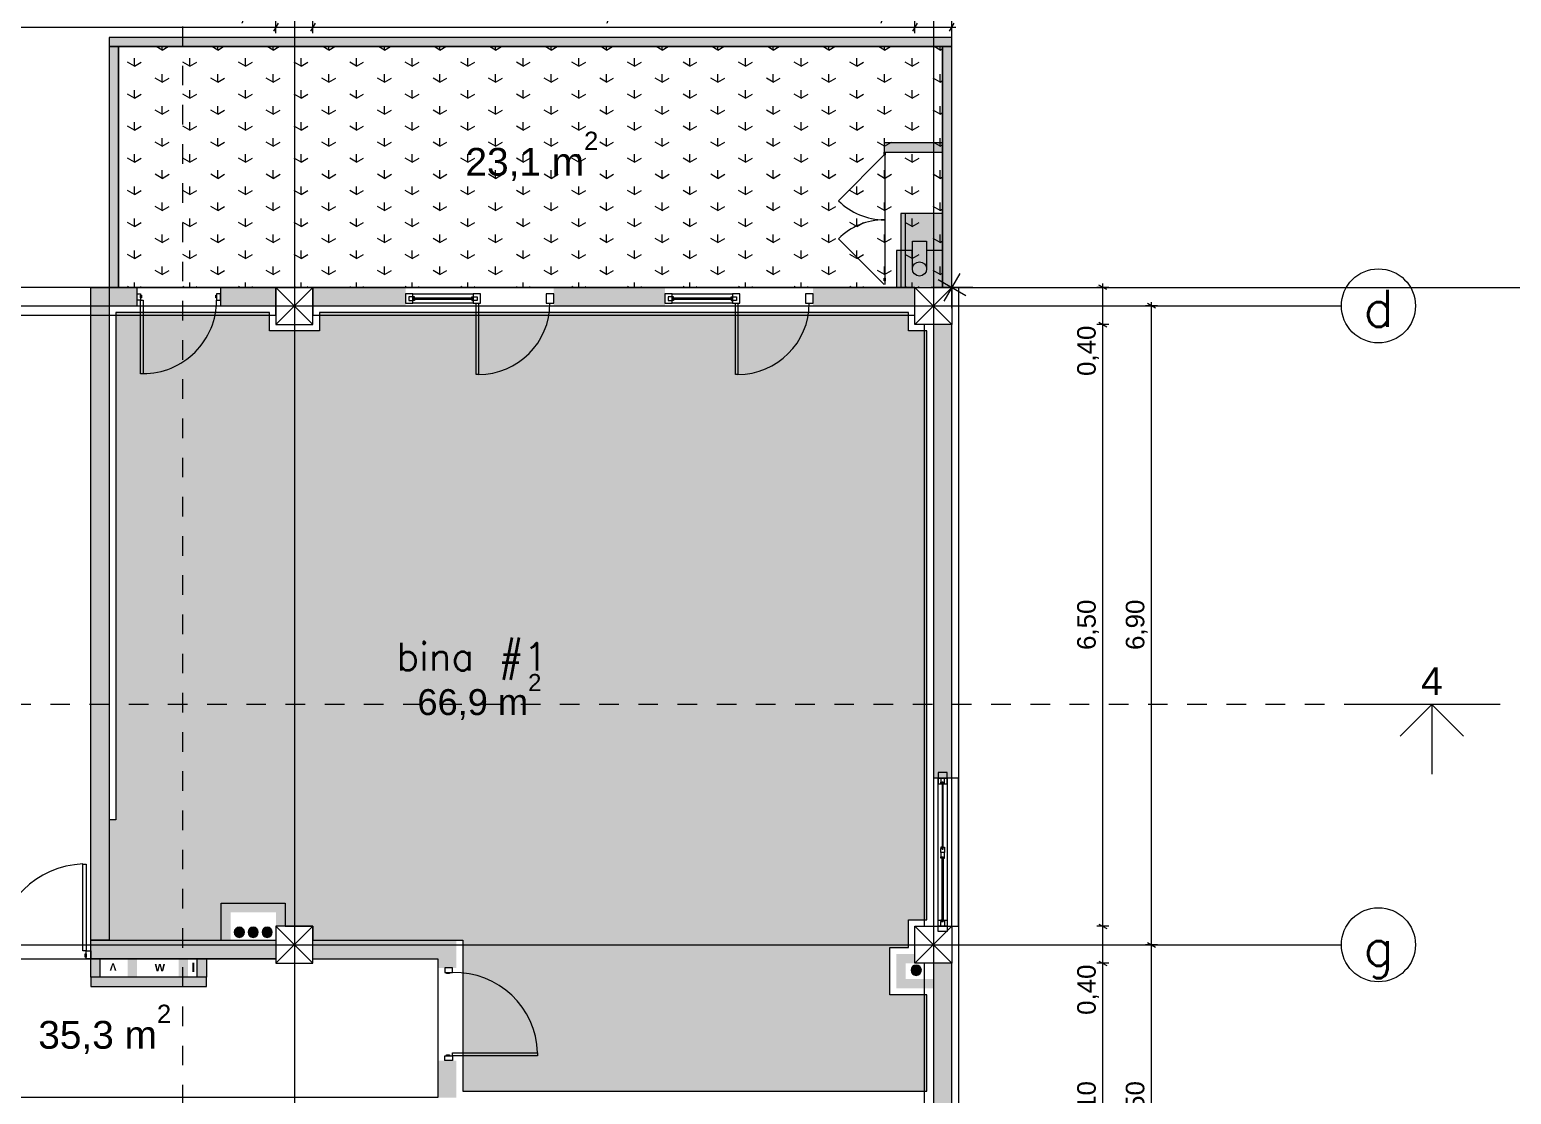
# Model space of a CAD drawing. Header units: metres. Extents: x 476297 to 476657, y 4620828 to 4621206.
# Drawn here: x 476422.5 to 476438.5, y 4621035.38 to 4621046.88 of the extents above; entities that cross this region are included whole.
import ezdxf

# ---------------------------------------------------------------- set-up
doc = ezdxf.new("R2010")
doc.units = ezdxf.units.M
doc.header["$MEASUREMENT"] = 0
doc.linetypes.add('Dashed', pattern=[0.423333, 0.211667, -0.211667])
for name, color, linetype in [('0_Pen_No__250', 7, 'Continuous'), ('0_Pen_No__42_Pen_No__250', 7, 'Continuous'), ('2D Drafting - General_Pen_No__1', 7, 'Continuous'), ('2D Drafting - General_Pen_No__1_Pen_No__7', 7, 'Continuous'), ('2D Drafting - General_Pen_No__250', 7, 'Continuous'), ('2D Drafting - General_Pen_No__250_Pen_No__7', 7, 'Continuous'), ('2D Drafting - General_Pen_No__7_Pen_No__7', 7, 'Continuous'), ('a-iataki_Pen_No__1', 7, 'Continuous'), ('Annotation - Text_Pen_No__7', 7, 'Continuous'), ('Doors_Pen_No__7', 7, 'Continuous'), ('Doors_Pen_No__7_Pen_No__7', 7, 'Continuous'), ('G-Anno-Nplt', 7, 'Continuous'), ('gegmebi_Pen_No__1', 7, 'Continuous'), ('kar-panjara_Pen_No__7_Pen_No__7', 7, 'Continuous'), ('New.', 7, 'Continuous'), ('New0_Pen_No__250', 7, 'Continuous'), ('New2D Drafting - General_Pen_No__250_Pen_No__7', 7, 'Continuous'), ('New2D Drafting - General_Pen_No__30_Pen_No__9_Pen_No__9', 7, 'Continuous'), ('Newreg_nak', 7, 'Continuous'), ('Newshenobebi', 7, 'Continuous'), ('NewStructural - Bearing', 7, 'Continuous'), ('shaxtebi da milebi_Pen_No__1_Pen_No__1', 7, 'Continuous'), ('shaxtebi da milebi_Pen_No__5_Pen_No__5', 7, 'Continuous'), ('zoma', 7, 'Continuous'), ('zoma_Pen_No__5', 7, 'Continuous')]:
    doc.layers.add(name, color=color, linetype=linetype)
doc.styles.add('GENERATED_STYLE_1', font='arial.ttf')
doc.styles.add('GENERATED_STYLE_2', font='arial.ttf')
doc.styles.add('GENERATED_STYLE_5', font='arialbd.ttf')
doc.dimstyles.new('GENERATED_STYLE__1', dxfattribs={"dimtxt": 0.2, "dimasz": 0.064421, "dimexe": 0.18, "dimexo": 0.003, "dimgap": 0.09, "dimtad": 1, "dimtih": 1, "dimtoh": 1, "dimzin": 0, "dimdsep": 46, "dimtxsty": 'GENERATED_STYLE_2', "dimblk": 'ARROWHEAD_2', "dimblk1": 'ARROWHEAD_2', "dimblk2": 'ARROWHEAD_2', "dimcen": 0.09, "dimclrd": 142, "dimclre": 142, "dimclrt": 142, "dimadec": 0, "dimazin": 0, "dimtfac": 1, "dimtdec": 4, "dimtmove": 0, "dimatfit": 3, "dimfxl": 1, "dimtolj": 1, "dimtzin": 0, "dimarcsym": 0})
doc.dimstyles.new('GENERATED_STYLE__10', dxfattribs={"dimtxt": 0.5, "dimasz": 0.228, "dimexe": 0.18, "dimexo": 0.003, "dimgap": 0.09, "dimtad": 1, "dimtih": 1, "dimtoh": 1, "dimzin": 0, "dimdsep": 46, "dimtxsty": 'GENERATED_STYLE_2', "dimblk": 'ARROWHEAD_2', "dimblk1": 'ARROWHEAD_2', "dimblk2": 'ARROWHEAD_2', "dimcen": 0.09, "dimclrd": 1, "dimclre": 1, "dimclrt": 1, "dimadec": 0, "dimazin": 0, "dimtfac": 1, "dimtdec": 4, "dimtmove": 0, "dimatfit": 3, "dimfxl": 1, "dimtolj": 1, "dimtzin": 0, "dimarcsym": 0})
doc.dimstyles.new('GENERATED_STYLE__11', dxfattribs={"dimtxt": 0.2, "dimasz": 0.064421, "dimexe": 0.18, "dimexo": 0.003, "dimgap": 0.09, "dimtad": 1, "dimzin": 0, "dimdsep": 46, "dimtxsty": 'GENERATED_STYLE_2', "dimblk": 'ARROWHEAD_2', "dimblk1": 'ARROWHEAD_2', "dimblk2": 'ARROWHEAD_2', "dimcen": 0.09, "dimclrd": 142, "dimclre": 142, "dimclrt": 142, "dimadec": 0, "dimazin": 0, "dimtfac": 1, "dimtdec": 4, "dimtmove": 0, "dimatfit": 3, "dimfxl": 1, "dimtolj": 1, "dimtzin": 0, "dimarcsym": 0})
doc.dimstyles.new('GENERATED_STYLE__2', dxfattribs={"dimtxt": 0.2, "dimasz": 0.064421, "dimexe": 0.18, "dimexo": 0.003, "dimgap": 0.09, "dimtad": 1, "dimtih": 1, "dimtoh": 1, "dimzin": 0, "dimdsep": 46, "dimtxsty": 'GENERATED_STYLE_2', "dimblk": 'ARROWHEAD_2', "dimblk1": 'ARROWHEAD_2', "dimblk2": 'ARROWHEAD_2', "dimcen": 0.09, "dimclrd": 142, "dimclre": 142, "dimclrt": 142, "dimadec": 0, "dimazin": 0, "dimtfac": 1, "dimtdec": 4, "dimtmove": 2, "dimatfit": 3, "dimfxl": 1, "dimtolj": 1, "dimtzin": 0, "dimarcsym": 0})
doc.dimstyles.new('GENERATED_STYLE__9', dxfattribs={"dimtxt": 0.5, "dimasz": 0.228, "dimexe": 0.18, "dimexo": 0.003, "dimgap": 0.09, "dimtad": 1, "dimzin": 0, "dimdsep": 46, "dimtxsty": 'GENERATED_STYLE_2', "dimblk": 'ARROWHEAD_2', "dimblk1": 'ARROWHEAD_2', "dimblk2": 'ARROWHEAD_2', "dimcen": 0.09, "dimclrd": 1, "dimclre": 1, "dimclrt": 1, "dimadec": 0, "dimazin": 0, "dimtfac": 1, "dimtdec": 4, "dimtmove": 0, "dimatfit": 3, "dimfxl": 1, "dimtolj": 1, "dimtzin": 0, "dimarcsym": 0})

# ---------------------------------------------------------------- blocks, each defined once
blk = doc.blocks.new('*D155', base_point=(476844.527, 4621385.791))
at = {"layer": 'zoma', "color": 1, "linetype": 'Continuous', "lineweight": 0, "transparency": 16777216}
for p, q in [((476432.606, 4621051.991), (476432.306, 4621052.164)), ((476432.456, 4621052.078), (476432.456, 4621052.224)), ((476432.681, 4621052.078), (476432.231, 4621052.078)), ((476432.456, 4621044.093), (476432.456, 4621052.078)), ((476432.681, 4621044.093), (476432.231, 4621044.093)), ((476432.306, 4621044.179), (476432.606, 4621044.006)), ((476432.456, 4621043.946), (476432.456, 4621044.093))]:
    blk.add_line(p, q, dxfattribs=at)
at = {"layer": 'zoma', "color": 1, "lineweight": 0, "transparency": 16777216, "insert": (476432.356, 4621047.23), "char_height": 0.5, "attachment_point": 7, "rotation": 89.9995, "style": 'GENERATED_STYLE_2'}
blk.add_mtext('\\A1;{\\pql;\\fArial CYR|b0|i0|c204|p34;54,32}', dxfattribs=at)
blk = doc.blocks.new('ARROWHEAD_2')
at = {"color": 0, "linetype": 'Continuous', "lineweight": 0}
for p, q in [((0, 0), (-1, 0)), ((-0.378, -0.655), (0.378, 0.655))]:
    blk.add_line(p, q, dxfattribs=at)
blk = doc.blocks.new('*D156', base_point=(476844.527, 4621385.791))
at = {"layer": 'zoma', "color": 1, "linetype": 'Continuous', "lineweight": 0, "transparency": 16777216}
for p, q in [((476432.542, 4621044.243), (476432.369, 4621043.943)), ((476432.456, 4621043.868), (476432.456, 4621044.318)), ((476446.447, 4621043.943), (476446.62, 4621044.243)), ((476446.534, 4621043.868), (476446.534, 4621044.318)), ((476432.309, 4621044.093), (476432.456, 4621044.093)), ((476432.456, 4621044.093), (476446.534, 4621044.093)), ((476446.534, 4621044.093), (476446.681, 4621044.093))]:
    blk.add_line(p, q, dxfattribs=at)
at = {"layer": 'zoma', "color": 1, "lineweight": 0, "transparency": 16777216, "insert": (476438.64, 4621044.193), "char_height": 0.5, "attachment_point": 7, "style": 'GENERATED_STYLE_2'}
blk.add_mtext('\\A1;{\\pql;\\fArial CYR|b0|i0|c204|p34;14,08}', dxfattribs=at)
blk = doc.blocks.new('*D162', base_point=(476844.527, 4621385.791))
at = {"layer": 'zoma', "color": 1, "linetype": 'Continuous', "lineweight": 0, "transparency": 16777216}
for p, q in [((476390.806, 4621051.991), (476390.506, 4621052.164)), ((476390.656, 4621052.078), (476390.656, 4621052.224)), ((476390.881, 4621052.078), (476390.431, 4621052.078)), ((476390.656, 4621044.093), (476390.656, 4621052.078)), ((476390.881, 4621044.093), (476390.431, 4621044.093)), ((476390.506, 4621044.18), (476390.806, 4621044.006)), ((476390.656, 4621043.946), (476390.656, 4621044.093))]:
    blk.add_line(p, q, dxfattribs=at)
at = {"layer": 'zoma', "color": 1, "lineweight": 0, "transparency": 16777216, "insert": (476390.556, 4621047.231), "char_height": 0.5, "attachment_point": 7, "rotation": 89.9995, "style": 'GENERATED_STYLE_2'}
blk.add_mtext('\\A1;{\\pql;\\fArial CYR|b0|i0|c204|p34;54.31}', dxfattribs=at)
blk = doc.blocks.new('*D199', base_point=(476844.527, 4621385.791))
at = {"layer": 'zoma', "color": 142, "linetype": 'Continuous', "lineweight": 0, "transparency": 16777216}
for p, q in [((476418.68, 4621061.905), (476418.631, 4621061.821)), ((476418.656, 4621061.799), (476418.656, 4621061.926)), ((476418.656, 4621061.863), (476425.156, 4621061.863)), ((476425.18, 4621061.905), (476425.131, 4621061.821)), ((476425.156, 4621061.799), (476425.156, 4621061.926))]:
    blk.add_line(p, q, dxfattribs=at)
at = {"layer": 'zoma', "color": 142, "lineweight": 0, "transparency": 16777216, "char_height": 0.2, "attachment_point": 7, "style": 'GENERATED_STYLE_2'}
for s, insert in [('\\A1;{\\pql;\\fArial CYR|b0|i0|c204|p34;6,50}', (476421.64, 4621061.903)), ('\\A1;{\\pql;\\fArial CYR|b0|i0|c204|p34;0,40}', (476424.599, 4621061.903))]:
    blk.add_mtext(s, dxfattribs=dict(at, insert=insert))
blk = doc.blocks.new('*D200', base_point=(476844.527, 4621385.791))
at = {"layer": 'zoma', "color": 142, "linetype": 'Continuous', "lineweight": 0, "transparency": 16777216}
for p, q in [((476425.18, 4621061.905), (476425.131, 4621061.821)), ((476425.156, 4621061.799), (476425.156, 4621061.926)), ((476425.156, 4621061.863), (476425.556, 4621061.863)), ((476425.58, 4621061.905), (476425.531, 4621061.821)), ((476425.556, 4621061.799), (476425.556, 4621061.926))]:
    blk.add_line(p, q, dxfattribs=at)
blk = doc.blocks.new('*D201', base_point=(476844.527, 4621385.791))
at = {"layer": 'zoma', "color": 142, "linetype": 'Continuous', "lineweight": 0, "transparency": 16777216}
for p, q in [((476425.58, 4621061.905), (476425.531, 4621061.821)), ((476425.556, 4621061.799), (476425.556, 4621061.926)), ((476425.556, 4621061.863), (476432.056, 4621061.863)), ((476432.08, 4621061.905), (476432.031, 4621061.821)), ((476432.056, 4621061.799), (476432.056, 4621061.926))]:
    blk.add_line(p, q, dxfattribs=at)
at = {"layer": 'zoma', "color": 142, "lineweight": 0, "transparency": 16777216, "char_height": 0.2, "attachment_point": 7, "style": 'GENERATED_STYLE_2'}
for s, insert in [('\\A1;{\\pql;\\fArial CYR|b0|i0|c204|p34;6,50}', (476428.54, 4621061.903)), ('\\A1;{\\pql;\\fArial CYR|b0|i0|c204|p34;0,40}', (476431.499, 4621061.903))]:
    blk.add_mtext(s, dxfattribs=dict(at, insert=insert))
blk = doc.blocks.new('*D202', base_point=(476844.527, 4621385.791))
at = {"layer": 'zoma', "color": 142, "linetype": 'Continuous', "lineweight": 0, "transparency": 16777216}
for p, q in [((476432.08, 4621061.905), (476432.031, 4621061.821)), ((476432.056, 4621061.799), (476432.056, 4621061.926)), ((476432.056, 4621061.863), (476432.456, 4621061.863)), ((476432.431, 4621061.821), (476432.48, 4621061.905)), ((476432.456, 4621061.799), (476432.456, 4621061.926)), ((476432.456, 4621061.863), (476432.497, 4621061.863))]:
    blk.add_line(p, q, dxfattribs=at)
blk = doc.blocks.new('*D237', base_point=(476844.527, 4621385.791))
at = {"layer": 'zoma', "color": 142, "linetype": 'Continuous', "lineweight": 0, "transparency": 16777216}
for p, q in [((476418.48, 4621047.244), (476418.431, 4621047.159)), ((476418.456, 4621047.138), (476418.456, 4621047.265)), ((476418.456, 4621047.201), (476425.356, 4621047.201)), ((476425.38, 4621047.244), (476425.331, 4621047.159)), ((476425.356, 4621047.138), (476425.356, 4621047.265))]:
    blk.add_line(p, q, dxfattribs=at)
at = {"layer": 'zoma', "color": 142, "lineweight": 0, "transparency": 16777216, "insert": (476421.64, 4621047.241), "char_height": 0.2, "attachment_point": 7, "style": 'GENERATED_STYLE_2'}
blk.add_mtext('\\A1;{\\pql;\\fArial CYR|b0|i0|c204|p34;6,90}', dxfattribs=at)
blk = doc.blocks.new('*D238', base_point=(476844.527, 4621385.791))
at = {"layer": 'zoma', "color": 142, "linetype": 'Continuous', "lineweight": 0, "transparency": 16777216}
for p, q in [((476425.38, 4621047.244), (476425.331, 4621047.159)), ((476425.356, 4621047.138), (476425.356, 4621047.265)), ((476425.356, 4621047.201), (476432.256, 4621047.201)), ((476432.231, 4621047.159), (476432.28, 4621047.244)), ((476432.256, 4621047.138), (476432.256, 4621047.265)), ((476432.256, 4621047.201), (476432.297, 4621047.201))]:
    blk.add_line(p, q, dxfattribs=at)
at = {"layer": 'zoma', "color": 142, "lineweight": 0, "transparency": 16777216, "insert": (476428.54, 4621047.241), "char_height": 0.2, "attachment_point": 7, "style": 'GENERATED_STYLE_2'}
blk.add_mtext('\\A1;{\\pql;\\fArial CYR|b0|i0|c204|p34;6,90}', dxfattribs=at)
blk = doc.blocks.new('*D249', base_point=(476844.527, 4621385.791))
at = {"layer": 'zoma', "color": 142, "linetype": 'Continuous', "lineweight": 0, "transparency": 16777216}
for p, q in [((476434.675, 4621036.993), (476434.548, 4621036.993)), ((476434.569, 4621037.017), (476434.653, 4621036.968)), ((476434.611, 4621033.493), (476434.611, 4621036.993)), ((476434.675, 4621033.493), (476434.548, 4621033.493)), ((476434.569, 4621033.517), (476434.653, 4621033.468))]:
    blk.add_line(p, q, dxfattribs=at)
at = {"layer": 'zoma', "color": 142, "lineweight": 0, "transparency": 16777216, "insert": (476434.571, 4621034.977), "char_height": 0.2, "attachment_point": 7, "rotation": 90, "style": 'GENERATED_STYLE_2'}
blk.add_mtext('\\A1;{\\pql;\\fArial CYR|b0|i0|c204|p34;3,50}', dxfattribs=at)
blk = doc.blocks.new('*D250', base_point=(476844.527, 4621385.791))
at = {"layer": 'zoma', "color": 142, "linetype": 'Continuous', "lineweight": 0, "transparency": 16777216}
for p, q in [((476434.611, 4621043.893), (476434.611, 4621043.934)), ((476434.675, 4621043.893), (476434.548, 4621043.893)), ((476434.653, 4621043.868), (476434.569, 4621043.917)), ((476434.611, 4621036.993), (476434.611, 4621043.893)), ((476434.675, 4621036.993), (476434.548, 4621036.993)), ((476434.569, 4621037.017), (476434.653, 4621036.968))]:
    blk.add_line(p, q, dxfattribs=at)
at = {"layer": 'zoma', "color": 142, "lineweight": 0, "transparency": 16777216, "insert": (476434.571, 4621040.177), "char_height": 0.2, "attachment_point": 7, "rotation": 90, "style": 'GENERATED_STYLE_2'}
blk.add_mtext('\\A1;{\\pql;\\fArial CYR|b0|i0|c204|p34;6,90}', dxfattribs=at)
blk = doc.blocks.new('*D268', base_point=(476844.527, 4621385.791))
at = {"layer": 'zoma', "color": 142, "linetype": 'Continuous', "lineweight": 0, "transparency": 16777216}
for p, q in [((476434.15, 4621036.793), (476434.022, 4621036.793)), ((476434.044, 4621036.817), (476434.128, 4621036.768)), ((476434.086, 4621033.693), (476434.086, 4621036.793)), ((476434.15, 4621033.693), (476434.022, 4621033.693)), ((476434.044, 4621033.717), (476434.128, 4621033.668))]:
    blk.add_line(p, q, dxfattribs=at)
at = {"layer": 'zoma', "color": 142, "lineweight": 0, "transparency": 16777216, "char_height": 0.2, "attachment_point": 7, "rotation": 90, "style": 'GENERATED_STYLE_2'}
for s, insert in [('\\A1;{\\pql;\\fArial CYR|b0|i0|c204|p34;0,40}', (476434.046, 4621036.236)), ('\\A1;{\\pql;\\fArial CYR|b0|i0|c204|p34;3,10}', (476434.046, 4621034.977))]:
    blk.add_mtext(s, dxfattribs=dict(at, insert=insert))
blk = doc.blocks.new('*D269', base_point=(476844.527, 4621385.791))
at = {"layer": 'zoma', "color": 142, "linetype": 'Continuous', "lineweight": 0, "transparency": 16777216}
for p, q in [((476434.044, 4621037.217), (476434.128, 4621037.168)), ((476434.15, 4621037.193), (476434.022, 4621037.193)), ((476434.086, 4621036.793), (476434.086, 4621037.193)), ((476434.15, 4621036.793), (476434.022, 4621036.793)), ((476434.044, 4621036.817), (476434.128, 4621036.768))]:
    blk.add_line(p, q, dxfattribs=at)
blk = doc.blocks.new('*D270', base_point=(476844.527, 4621385.791))
at = {"layer": 'zoma', "color": 142, "linetype": 'Continuous', "lineweight": 0, "transparency": 16777216}
for p, q in [((476434.15, 4621043.693), (476434.022, 4621043.693)), ((476434.044, 4621043.717), (476434.128, 4621043.668)), ((476434.086, 4621037.193), (476434.086, 4621043.693)), ((476434.044, 4621037.217), (476434.128, 4621037.168)), ((476434.15, 4621037.193), (476434.022, 4621037.193))]:
    blk.add_line(p, q, dxfattribs=at)
at = {"layer": 'zoma', "color": 142, "lineweight": 0, "transparency": 16777216, "char_height": 0.2, "attachment_point": 7, "rotation": 90, "style": 'GENERATED_STYLE_2'}
for s, insert in [('\\A1;{\\pql;\\fArial CYR|b0|i0|c204|p34;0,40}', (476434.046, 4621043.136)), ('\\A1;{\\pql;\\fArial CYR|b0|i0|c204|p34;6,50}', (476434.046, 4621040.177))]:
    blk.add_mtext(s, dxfattribs=dict(at, insert=insert))
blk = doc.blocks.new('*D271', base_point=(476844.527, 4621385.791))
at = {"layer": 'zoma', "color": 142, "linetype": 'Continuous', "lineweight": 0, "transparency": 16777216}
for p, q in [((476434.15, 4621044.093), (476434.022, 4621044.093)), ((476434.128, 4621044.068), (476434.044, 4621044.117)), ((476434.086, 4621044.093), (476434.086, 4621044.134)), ((476434.086, 4621043.693), (476434.086, 4621044.093)), ((476434.15, 4621043.693), (476434.022, 4621043.693)), ((476434.044, 4621043.717), (476434.128, 4621043.668))]:
    blk.add_line(p, q, dxfattribs=at)
blk = doc.blocks.new('*D290', base_point=(476844.527, 4621385.791))
at = {"layer": 'zoma', "color": 142, "linetype": 'Continuous', "lineweight": 0, "transparency": 16777216}
for p, q in [((476418.656, 4621046.839), (476418.656, 4621046.967)), ((476425.156, 4621046.839), (476425.156, 4621046.967)), ((476418.68, 4621046.945), (476418.631, 4621046.861)), ((476418.656, 4621046.903), (476425.156, 4621046.903)), ((476425.18, 4621046.945), (476425.131, 4621046.861))]:
    blk.add_line(p, q, dxfattribs=at)
at = {"layer": 'zoma', "color": 142, "lineweight": 0, "transparency": 16777216, "char_height": 0.2, "attachment_point": 7, "style": 'GENERATED_STYLE_2'}
for s, insert in [('\\A1;{\\pql;\\fArial CYR|b0|i0|c204|p34;6,50}', (476421.64, 4621046.943)), ('\\A1;{\\pql;\\fArial CYR|b0|i0|c204|p34;0,40}', (476424.599, 4621046.943))]:
    blk.add_mtext(s, dxfattribs=dict(at, insert=insert))
blk = doc.blocks.new('*D291', base_point=(476844.527, 4621385.791))
at = {"layer": 'zoma', "color": 142, "linetype": 'Continuous', "lineweight": 0, "transparency": 16777216}
for p, q in [((476425.156, 4621046.839), (476425.156, 4621046.967)), ((476425.556, 4621046.839), (476425.556, 4621046.967)), ((476425.18, 4621046.945), (476425.131, 4621046.861)), ((476425.156, 4621046.903), (476425.556, 4621046.903)), ((476425.58, 4621046.945), (476425.531, 4621046.861))]:
    blk.add_line(p, q, dxfattribs=at)
blk = doc.blocks.new('*D292', base_point=(476844.527, 4621385.791))
at = {"layer": 'zoma', "color": 142, "linetype": 'Continuous', "lineweight": 0, "transparency": 16777216}
for p, q in [((476425.556, 4621046.839), (476425.556, 4621046.967)), ((476432.056, 4621046.839), (476432.056, 4621046.967)), ((476425.58, 4621046.945), (476425.531, 4621046.861)), ((476425.556, 4621046.903), (476432.056, 4621046.903)), ((476432.08, 4621046.945), (476432.031, 4621046.861))]:
    blk.add_line(p, q, dxfattribs=at)
at = {"layer": 'zoma', "color": 142, "lineweight": 0, "transparency": 16777216, "char_height": 0.2, "attachment_point": 7, "style": 'GENERATED_STYLE_2'}
for s, insert in [('\\A1;{\\pql;\\fArial CYR|b0|i0|c204|p34;6,50}', (476428.54, 4621046.943)), ('\\A1;{\\pql;\\fArial CYR|b0|i0|c204|p34;0,40}', (476431.499, 4621046.943))]:
    blk.add_mtext(s, dxfattribs=dict(at, insert=insert))
blk = doc.blocks.new('*D293', base_point=(476844.527, 4621385.791))
at = {"layer": 'zoma', "color": 142, "linetype": 'Continuous', "lineweight": 0, "transparency": 16777216}
for p, q in [((476432.056, 4621046.839), (476432.056, 4621046.967)), ((476432.456, 4621046.839), (476432.456, 4621046.967)), ((476432.08, 4621046.945), (476432.031, 4621046.861)), ((476432.056, 4621046.903), (476432.456, 4621046.903)), ((476432.431, 4621046.861), (476432.48, 4621046.945)), ((476432.456, 4621046.903), (476432.497, 4621046.903))]:
    blk.add_line(p, q, dxfattribs=at)
blk = doc.blocks.new('*D294', base_point=(476844.527, 4621385.791))
at = {"layer": 'zoma', "color": 142, "linetype": 'Continuous', "lineweight": 0, "transparency": 16777216}
for p, q in [((476390.614, 4621047.475), (476390.656, 4621047.475)), ((476390.68, 4621047.517), (476390.631, 4621047.433)), ((476390.656, 4621047.411), (476390.656, 4621047.539)), ((476390.656, 4621047.475), (476432.456, 4621047.475)), ((476432.431, 4621047.433), (476432.48, 4621047.517)), ((476432.456, 4621047.411), (476432.456, 4621047.539)), ((476432.456, 4621047.475), (476432.497, 4621047.475))]:
    blk.add_line(p, q, dxfattribs=at)
at = {"layer": 'zoma', "color": 142, "lineweight": 0, "transparency": 16777216, "insert": (476411.779, 4621047.515), "char_height": 0.2, "attachment_point": 7, "style": 'GENERATED_STYLE_2'}
blk.add_mtext('\\A1;{\\pql;\\fArial CYR|b0|i0|c204|p34;41,80}', dxfattribs=at)

msp = doc.modelspace()

# ---------------------------------------------------------------- hatches: boundary and pattern name
at = {"layer": '2D Drafting - General_Pen_No__250', "linetype": 'Continuous', "lineweight": 0}
msp.add_hatch(color=7, dxfattribs=at).paths.add_polyline_path([(476423.256, 4621036.843), (476423.256, 4621036.643), (476423.156, 4621036.643), (476423.156, 4621036.843)])
at = {"layer": '2D Drafting - General_Pen_No__250_Pen_No__7', "linetype": 'Continuous', "lineweight": 0}
for points in [[(476431.726, 4621045.523), (476431.726, 4621045.553), (476431.736, 4621045.553), (476431.736, 4621045.523)], [(476423.356, 4621044.093), (476423.356, 4621037.043), (476423.156, 4621037.043), (476423.156, 4621044.093)], [(476423.656, 4621043.893), (476423.656, 4621044.093), (476423.356, 4621044.093), (476423.356, 4621043.893)], [(476425.156, 4621044.093), (476424.556, 4621044.093), (476424.556, 4621043.893), (476425.156, 4621043.893)], [(476426.556, 4621043.893), (476425.556, 4621043.893), (476425.556, 4621044.093), (476426.556, 4621044.093)], [(476429.356, 4621043.893), (476428.156, 4621043.893), (476428.156, 4621044.093), (476429.356, 4621044.093)], [(476432.056, 4621043.893), (476430.956, 4621043.893), (476430.956, 4621044.093), (476432.056, 4621044.093)], [(476431.726, 4621044.162), (476431.726, 4621044.193), (476431.736, 4621044.193), (476431.736, 4621044.162)], [(476432.456, 4621043.693), (476432.456, 4621038.793), (476432.256, 4621038.793), (476432.256, 4621043.693)], [(476425.156, 4621037.193), (476425.156, 4621037.343), (476424.666, 4621037.343), (476424.666, 4621037.043), (476424.566, 4621037.043), (476424.566, 4621037.443), (476425.156, 4621037.443), (476425.256, 4621037.443), (476425.256, 4621037.193)], [(476425.156, 4621036.843), (476423.156, 4621036.843), (476423.156, 4621037.043), (476425.156, 4621037.043)], [(476427.106, 4621036.843), (476425.556, 4621036.843), (476425.556, 4621037.043), (476427.106, 4621037.043)], [(476432.256, 4621036.623), (476432.256, 4621036.522), (476431.856, 4621036.522), (476431.856, 4621036.893), (476432.056, 4621036.893), (476432.056, 4621036.793), (476431.956, 4621036.793), (476431.956, 4621036.623)], [(476427.106, 4621036.843), (476426.906, 4621036.843), (476426.906, 4621036.743), (476427.106, 4621036.743)], [(476432.256, 4621036.793), (476432.456, 4621036.793), (476432.456, 4621033.693), (476432.256, 4621033.693)], [(476427.106, 4621035.743), (476426.906, 4621035.743), (476426.906, 4621035.343), (476427.106, 4621035.343)]]:
    msp.add_hatch(color=7, dxfattribs=at).paths.add_polyline_path(points)
at = {"layer": 'G-Anno-Nplt', "linetype": 'Continuous', "lineweight": 0}
msp.add_hatch(color=167, dxfattribs=at).paths.add_polyline_path([(476423.356, 4621038.343), (476423.356, 4621037.043), (476424.566, 4621037.043), (476424.566, 4621037.443), (476425.256, 4621037.443), (476425.256, 4621037.193), (476425.556, 4621037.193), (476425.556, 4621037.043), (476427.176, 4621037.043), (476427.176, 4621035.413), (476432.186, 4621035.413), (476432.186, 4621036.452), (476431.786, 4621036.452), (476431.786, 4621036.963), (476431.986, 4621036.963), (476431.986, 4621037.263), (476432.186, 4621037.263), (476432.186, 4621043.623), (476431.986, 4621043.623), (476431.986, 4621043.823), (476425.626, 4621043.823), (476425.626, 4621043.623), (476425.086, 4621043.623), (476425.086, 4621043.823), (476423.426, 4621043.823), (476423.426, 4621038.343)])
at = {"layer": 'New2D Drafting - General_Pen_No__250_Pen_No__7', "linetype": 'Continuous', "lineweight": 0}
for color, points in [(7, [(476432.456, 4621046.793), (476423.356, 4621046.793), (476423.356, 4621046.693), (476432.456, 4621046.693)]), (7, [(476423.356, 4621044.093), (476423.456, 4621044.093), (476423.456, 4621046.693), (476423.356, 4621046.693)]), (7, [(476432.456, 4621044.093), (476432.456, 4621046.693), (476432.356, 4621046.693), (476432.356, 4621044.093)]), (7, [(476431.726, 4621045.653), (476431.726, 4621045.553), (476432.356, 4621045.553), (476432.356, 4621045.653)]), (255, [(476432.356, 4621044.092), (476431.906, 4621044.092), (476431.906, 4621044.892), (476432.356, 4621044.892)]), (255, [(476432.356, 4621044.092), (476431.856, 4621044.092), (476431.856, 4621044.492), (476432.029, 4621044.492), (476432.029, 4621044.592), (476432.183, 4621044.592), (476432.183, 4621044.492), (476432.356, 4621044.492)])]:
    msp.add_hatch(color=color, dxfattribs=at).paths.add_polyline_path(points)
h = msp.add_hatch(dxfattribs=at)
h.set_pattern_fill('GRASS', color=112, style=0, pattern_type=2)
h.set_pattern_definition([(90, (476844.52715, 4621385.79104), (-0.6, 0), [0.08660254, -0.25980762]), (90, (476844.82715, 4621385.96425), (-0.6, 0), [0.08660254, -0.25980762]), (30, (476844.52715, 4621385.79104), (-0.3, 0.51961524), [0.08660254, -0.25980762]), (30, (476844.52715, 4621386.13745), (-0.3, 0.51961524), [0.08660254, -0.25980762]), (150, (476844.52715, 4621385.79104), (0.3, 0.51961524), [0.08660254, -0.25980762]), (150, (476844.52715, 4621386.13745), (0.3, 0.51961524), [0.08660254, -0.25980762])])
h.paths.add_polyline_path([(476432.356, 4621044.093), (476432.356, 4621046.693), (476423.456, 4621046.693), (476423.456, 4621044.093)])
at = {"layer": 'New2D Drafting - General_Pen_No__30_Pen_No__9_Pen_No__9', "linetype": 'Continuous', "lineweight": 0}
for points in [[(476423.556, 4621036.643), (476423.556, 4621036.843), (476423.656, 4621036.843), (476423.656, 4621036.643)], [(476424.106, 4621036.843), (476424.206, 4621036.843), (476424.206, 4621036.643), (476424.106, 4621036.643)], [(476424.306, 4621036.843), (476424.406, 4621036.843), (476424.406, 4621036.643), (476424.306, 4621036.643)], [(476423.156, 4621036.543), (476424.406, 4621036.543), (476424.406, 4621036.643), (476423.156, 4621036.643)]]:
    msp.add_hatch(color=7, dxfattribs=at).paths.add_polyline_path(points)
at = {"layer": 'shaxtebi da milebi_Pen_No__1_Pen_No__1', "linetype": 'Continuous', "lineweight": 0}
for points in [[(476425.006, 4621037.128, -1), (476425.116, 4621037.128, -1)], [(476432.071, 4621036.663, -1), (476432.071, 4621036.773, -1)]]:
    msp.add_hatch(color=1, dxfattribs=at).paths.add_polyline_path(points)
at = {"layer": 'shaxtebi da milebi_Pen_No__5_Pen_No__5', "linetype": 'Continuous', "lineweight": 0}
for points in [[(476424.706, 4621037.128, 1), (476424.816, 4621037.128, 1)], [(476424.856, 4621037.128, 1), (476424.966, 4621037.128, 1)]]:
    msp.add_hatch(color=251, dxfattribs=at).paths.add_polyline_path(points)

# ---------------------------------------------------------------- linework, layer by layer
at = {"layer": '0_Pen_No__42_Pen_No__250', "color": 5, "linetype": 'Continuous', "lineweight": 0}
for centre in [(476437.062, 4621043.893), (476437.062, 4621036.993)]:
    msp.add_circle(centre, 0.4, dxfattribs=at)
at = {"layer": '2D Drafting - General_Pen_No__1', "color": 7, "linetype": 'Continuous', "lineweight": 0}
for p, q in [((476425.556, 4621043.693), (476425.156, 4621044.093)), ((476425.156, 4621043.693), (476425.556, 4621044.093)), ((476432.456, 4621043.693), (476432.056, 4621044.093)), ((476432.056, 4621043.693), (476432.456, 4621044.093)), ((476425.556, 4621036.793), (476425.156, 4621037.193)), ((476425.156, 4621036.793), (476425.556, 4621037.193)), ((476432.456, 4621036.793), (476432.056, 4621037.193)), ((476432.056, 4621036.793), (476432.456, 4621037.193))]:
    msp.add_line(p, q, dxfattribs=at)
at = {"layer": '2D Drafting - General_Pen_No__1', "color": 7, "linetype": 'Continuous', "lineweight": 0, "flags": 128}
for points in [[(476418.656, 4621043.793), (476425.156, 4621043.793), (476425.156, 4621044.093), (476418.656, 4621044.093)], [(476425.156, 4621043.693), (476425.556, 4621043.693), (476425.556, 4621044.093), (476425.156, 4621044.093)], [(476425.556, 4621043.793), (476432.056, 4621043.793), (476432.056, 4621044.093), (476425.556, 4621044.093)], [(476432.456, 4621043.693), (476432.056, 4621043.693), (476432.056, 4621044.093), (476432.456, 4621044.093)], [(476432.456, 4621037.193), (476432.456, 4621043.693), (476432.156, 4621043.693), (476432.156, 4621037.193)], [(476425.156, 4621036.793), (476425.556, 4621036.793), (476425.556, 4621037.193), (476425.156, 4621037.193)], [(476432.456, 4621036.793), (476432.056, 4621036.793), (476432.056, 4621037.193), (476432.456, 4621037.193)], [(476432.456, 4621033.693), (476432.456, 4621036.793), (476432.156, 4621036.793), (476432.156, 4621033.693)]]:
    msp.add_lwpolyline(points, close=True, dxfattribs=at)
at = {"layer": '2D Drafting - General_Pen_No__1_Pen_No__7', "color": 7, "linetype": 'Continuous', "lineweight": 0}
msp.add_arc((476427.089, 4621035.8), 0.893, 1.6038, 91.6038, dxfattribs=at)
at = {"layer": '2D Drafting - General_Pen_No__250', "color": 7, "linetype": 'Continuous', "lineweight": 0, "flags": 128}
msp.add_lwpolyline([(476423.256, 4621036.843), (476423.256, 4621036.643), (476423.156, 4621036.643), (476423.156, 4621036.843)], close=True, dxfattribs=at)
at = {"layer": '2D Drafting - General_Pen_No__250_Pen_No__7', "color": 7, "linetype": 'Continuous', "lineweight": 0, "flags": 128}
for points in [[(476431.726, 4621045.523), (476431.726, 4621045.553), (476431.736, 4621045.553), (476431.736, 4621045.523)], [(476423.356, 4621044.093), (476423.356, 4621037.043), (476423.156, 4621037.043), (476423.156, 4621044.093)], [(476423.656, 4621043.893), (476423.656, 4621044.093), (476423.356, 4621044.093), (476423.356, 4621043.893)], [(476425.156, 4621044.093), (476424.556, 4621044.093), (476424.556, 4621043.893), (476425.156, 4621043.893)], [(476431.726, 4621044.162), (476431.726, 4621044.193), (476431.736, 4621044.193), (476431.736, 4621044.162)], [(476425.156, 4621036.843), (476423.156, 4621036.843), (476423.156, 4621037.043), (476425.156, 4621037.043)]]:
    msp.add_lwpolyline(points, close=True, dxfattribs=at)
at = {"layer": '2D Drafting - General_Pen_No__7_Pen_No__7', "color": 7, "linetype": 'Continuous', "lineweight": 0, "flags": 128}
for points in [[(476426.636, 4621044.022), (476427.286, 4621044.022), (476427.286, 4621043.922), (476426.636, 4621043.922)], [(476429.436, 4621044.022), (476430.086, 4621044.022), (476430.086, 4621043.922), (476429.436, 4621043.922)]]:
    msp.add_lwpolyline(points, close=True, dxfattribs=at)
at = {"layer": '2D Drafting - General_Pen_No__7_Pen_No__7', "color": 7, "linetype": 'Continuous', "lineweight": 0}
for centre, radius, start, end in [((476423.722, 4621043.955), 0.794, 270.0015, 0.0032), ((476427.345, 4621043.922), 0.77, 269.9975, 359.9943), ((476430.145, 4621043.922), 0.77, 269.9975, 359.9943)]:
    msp.add_arc(centre, radius, start, end, dxfattribs=at)
at = {"layer": 'Doors_Pen_No__7', "color": 7, "linetype": 'Continuous', "lineweight": 0, "flags": 128}
for points in [[(476423.106, 4621036.927), (476423.072, 4621036.927), (476423.072, 4621037.865), (476423.106, 4621037.865)], [(476423.106, 4621036.861), (476423.095, 4621036.861), (476423.095, 4621036.894), (476423.106, 4621036.894)], [(476423.156, 4621036.843), (476423.106, 4621036.843), (476423.106, 4621036.927), (476423.156, 4621036.927)]]:
    msp.add_lwpolyline(points, close=True, dxfattribs=at)
at = {"layer": 'Doors_Pen_No__7_Pen_No__7', "color": 7, "linetype": 'Continuous', "lineweight": 0, "flags": 128}
for points in [[(476423.656, 4621044.022), (476423.695, 4621044.022), (476423.695, 4621043.955), (476423.656, 4621043.955)], [(476423.695, 4621044.008), (476423.704, 4621044.008), (476423.704, 4621043.981), (476423.695, 4621043.981)], [(476423.695, 4621043.955), (476423.722, 4621043.955), (476423.722, 4621043.16), (476423.695, 4621043.16)], [(476424.507, 4621044.008), (476424.516, 4621044.008), (476424.516, 4621043.981), (476424.507, 4621043.981)], [(476424.556, 4621044.022), (476424.516, 4621044.022), (476424.516, 4621043.955), (476424.556, 4621043.955)], [(476427.319, 4621043.922), (476427.345, 4621043.922), (476427.345, 4621043.152), (476427.319, 4621043.152)], [(476430.119, 4621043.922), (476430.145, 4621043.922), (476430.145, 4621043.152), (476430.119, 4621043.152)], [(476426.979, 4621036.743), (476426.979, 4621036.693), (476427.064, 4621036.693), (476427.064, 4621036.743)], [(476426.997, 4621036.682), (476426.997, 4621036.693), (476427.03, 4621036.693), (476427.03, 4621036.682)], [(476426.979, 4621035.743), (476426.979, 4621035.792), (476427.064, 4621035.792), (476427.064, 4621035.743)], [(476426.997, 4621035.792), (476426.997, 4621035.803), (476427.03, 4621035.803), (476427.03, 4621035.792)], [(476427.064, 4621035.792), (476427.064, 4621035.825), (476427.982, 4621035.825), (476427.982, 4621035.792)]]:
    msp.add_lwpolyline(points, close=True, dxfattribs=at)
at = {"layer": 'G-Anno-Nplt', "color": 7, "linetype": 'Continuous', "lineweight": 0, "flags": 128}
msp.add_lwpolyline([(476423.356, 4621038.343), (476423.356, 4621037.043), (476424.566, 4621037.043), (476424.566, 4621037.443), (476425.256, 4621037.443), (476425.256, 4621037.193), (476425.556, 4621037.193), (476425.556, 4621037.043), (476427.176, 4621037.043), (476427.176, 4621035.413), (476432.186, 4621035.413), (476432.186, 4621036.452), (476431.786, 4621036.452), (476431.786, 4621036.963), (476431.986, 4621036.963), (476431.986, 4621037.263), (476432.186, 4621037.263), (476432.186, 4621043.623), (476431.986, 4621043.623), (476431.986, 4621043.823), (476425.626, 4621043.823), (476425.626, 4621043.623), (476425.086, 4621043.623), (476425.086, 4621043.823), (476423.426, 4621043.823), (476423.426, 4621038.343)], close=True, dxfattribs=at)
at = {"layer": 'G-Anno-Nplt', "color": 7, "linetype": 'Continuous', "lineweight": 0}
msp.add_arc((476423.101, 4621036.919), 0.947, 91.7296, 178.6266, dxfattribs=at)
at = {"layer": 'gegmebi_Pen_No__1', "color": 7, "linetype": 'Continuous', "lineweight": 0, "flags": 128}
for points in [[(476432.029, 4621044.292), (476432.029, 4621044.592), (476432.183, 4621044.592), (476432.183, 4621044.292)], [(476432.029, 4621044.492), (476431.856, 4621044.492), (476431.856, 4621044.092), (476432.356, 4621044.092), (476432.356, 4621044.492), (476432.183, 4621044.492)]]:
    msp.add_lwpolyline(points, dxfattribs=at)
at = {"layer": 'kar-panjara_Pen_No__7_Pen_No__7', "color": 7, "linetype": 'Continuous', "lineweight": 0, "flags": 128}
for points in [[(476426.636, 4621044.022), (476426.556, 4621044.022), (476426.556, 4621043.922), (476426.636, 4621043.922)], [(476426.591, 4621043.952), (476426.636, 4621043.952), (476426.636, 4621043.967), (476426.636, 4621043.977), (476426.651, 4621043.977), (476426.651, 4621043.992), (476426.591, 4621043.992)], [(476426.636, 4621043.967), (476427.286, 4621043.967), (476427.286, 4621043.977), (476426.636, 4621043.977)], [(476426.651, 4621043.952), (476426.636, 4621043.952), (476426.636, 4621043.967), (476426.651, 4621043.967)], [(476427.331, 4621043.952), (476427.286, 4621043.952), (476427.286, 4621043.967), (476427.286, 4621043.977), (476427.271, 4621043.977), (476427.271, 4621043.992), (476427.331, 4621043.992)], [(476427.271, 4621043.952), (476427.286, 4621043.952), (476427.286, 4621043.967), (476427.271, 4621043.967)], [(476427.366, 4621044.022), (476427.286, 4621044.022), (476427.286, 4621043.922), (476427.366, 4621043.922)], [(476428.156, 4621044.022), (476428.076, 4621044.022), (476428.076, 4621043.922), (476428.156, 4621043.922)], [(476429.436, 4621044.022), (476429.356, 4621044.022), (476429.356, 4621043.922), (476429.436, 4621043.922)], [(476429.391, 4621043.952), (476429.436, 4621043.952), (476429.436, 4621043.967), (476429.436, 4621043.977), (476429.451, 4621043.977), (476429.451, 4621043.992), (476429.391, 4621043.992)], [(476429.436, 4621043.967), (476430.086, 4621043.967), (476430.086, 4621043.977), (476429.436, 4621043.977)], [(476429.451, 4621043.952), (476429.436, 4621043.952), (476429.436, 4621043.967), (476429.451, 4621043.967)], [(476430.131, 4621043.952), (476430.086, 4621043.952), (476430.086, 4621043.967), (476430.086, 4621043.977), (476430.071, 4621043.977), (476430.071, 4621043.992), (476430.131, 4621043.992)], [(476430.071, 4621043.952), (476430.086, 4621043.952), (476430.086, 4621043.967), (476430.071, 4621043.967)], [(476430.166, 4621044.022), (476430.086, 4621044.022), (476430.086, 4621043.922), (476430.166, 4621043.922)], [(476430.956, 4621044.022), (476430.876, 4621044.022), (476430.876, 4621043.922), (476430.956, 4621043.922)], [(476432.406, 4621038.733), (476432.406, 4621038.853), (476432.306, 4621038.853), (476432.306, 4621038.733)], [(476432.306, 4621037.193), (476432.306, 4621038.793), (476432.406, 4621038.793), (476432.406, 4621037.193)], [(476432.336, 4621038.793), (476432.336, 4621038.748), (476432.351, 4621038.748), (476432.361, 4621038.748), (476432.361, 4621038.733), (476432.376, 4621038.733), (476432.376, 4621038.793)], [(476432.336, 4621038.733), (476432.336, 4621038.748), (476432.351, 4621038.748), (476432.351, 4621038.733)], [(476432.351, 4621038.748), (476432.351, 4621038.024), (476432.361, 4621038.024), (476432.361, 4621038.748)], [(476432.336, 4621037.988), (476432.336, 4621038.033), (476432.351, 4621038.033), (476432.361, 4621038.033), (476432.361, 4621038.048), (476432.376, 4621038.048), (476432.376, 4621037.988)], [(476432.336, 4621038.048), (476432.336, 4621038.033), (476432.351, 4621038.033), (476432.351, 4621038.048)], [(476432.336, 4621037.988), (476432.336, 4621037.943), (476432.351, 4621037.943), (476432.361, 4621037.943), (476432.361, 4621037.928), (476432.376, 4621037.928), (476432.376, 4621037.988)], [(476432.336, 4621037.928), (476432.336, 4621037.943), (476432.351, 4621037.943), (476432.351, 4621037.928)], [(476432.351, 4621037.243), (476432.351, 4621037.943), (476432.361, 4621037.943), (476432.361, 4621037.243)], [(476432.406, 4621037.258), (476432.406, 4621037.138), (476432.306, 4621037.138), (476432.306, 4621037.258)], [(476432.336, 4621037.193), (476432.336, 4621037.243), (476432.351, 4621037.243), (476432.361, 4621037.243), (476432.361, 4621037.258), (476432.376, 4621037.258), (476432.376, 4621037.193)], [(476432.336, 4621037.258), (476432.336, 4621037.243), (476432.351, 4621037.243), (476432.351, 4621037.258)]]:
    msp.add_lwpolyline(points, close=True, dxfattribs=at)
at = {"layer": 'New0_Pen_No__250', "color": 7, "linetype": 'Continuous', "lineweight": 0, "flags": 128}
msp.add_lwpolyline([(476416.906, 4621035.343), (476416.906, 4621036.843), (476418.256, 4621036.843), (476418.256, 4621036.793), (476418.656, 4621036.793), (476418.656, 4621037.193), (476418.456, 4621037.193), (476418.456, 4621043.692), (476418.656, 4621043.692), (476418.656, 4621043.893), (476421.356, 4621043.893), (476421.356, 4621036.843), (476425.156, 4621036.843), (476425.156, 4621036.793), (476425.556, 4621036.793), (476425.556, 4621036.843), (476426.906, 4621036.843), (476426.906, 4621035.343)], close=True, dxfattribs=at)
at = {"layer": 'New2D Drafting - General_Pen_No__250_Pen_No__7', "color": 7, "linetype": 'Continuous', "lineweight": 0, "flags": 128}
for points in [[(476432.456, 4621046.793), (476423.356, 4621046.793), (476423.356, 4621046.693), (476432.456, 4621046.693)], [(476423.356, 4621044.093), (476423.456, 4621044.093), (476423.456, 4621046.693), (476423.356, 4621046.693)], [(476432.356, 4621044.093), (476432.356, 4621046.693), (476423.456, 4621046.693), (476423.456, 4621044.093)], [(476432.456, 4621044.093), (476432.456, 4621046.693), (476432.356, 4621046.693), (476432.356, 4621044.093)], [(476431.726, 4621045.653), (476431.726, 4621045.553), (476432.356, 4621045.553), (476432.356, 4621045.653)]]:
    msp.add_lwpolyline(points, close=True, dxfattribs=at)
at = {"layer": 'New2D Drafting - General_Pen_No__30_Pen_No__9_Pen_No__9', "color": 7, "linetype": 'Continuous', "lineweight": 0, "flags": 128}
for points in [[(476424.306, 4621036.843), (476424.406, 4621036.843), (476424.406, 4621036.643), (476424.306, 4621036.643)], [(476423.156, 4621036.543), (476424.406, 4621036.543), (476424.406, 4621036.643), (476423.156, 4621036.643)]]:
    msp.add_lwpolyline(points, close=True, dxfattribs=at)
at = {"layer": 'Newreg_nak', "color": 7, "linetype": 'Continuous', "lineweight": 0}
for p, q in [((476431.736, 4621044.123), (476431.736, 4621045.523)), ((476431.951, 4621044.892), (476431.951, 4621044.092))]:
    msp.add_line(p, q, dxfattribs=at)
at = {"layer": 'Newreg_nak', "color": 7, "linetype": 'Continuous', "lineweight": 0, "flags": 128}
for points in [[(476432.356, 4621044.092), (476432.356, 4621044.892), (476431.906, 4621044.892), (476431.906, 4621044.092)], [(476432.256, 4621037.193), (476432.526, 4621037.193), (476432.526, 4621038.793), (476432.256, 4621038.793)]]:
    msp.add_lwpolyline(points, close=True, dxfattribs=at)
msp.add_lwpolyline([(476432.456, 4621044.093), (476432.526, 4621044.093), (476432.526, 4621026.323), (476425.156, 4621026.323)], dxfattribs=at)
at = {"layer": 'Newreg_nak', "color": 7, "linetype": 'Continuous', "lineweight": 0}
msp.add_circle((476432.106, 4621044.292), 0.077, dxfattribs=at)
at = {"layer": 'Newshenobebi', "color": 1, "linetype": 'Dashed', "lineweight": 0}
for points in [[(476424.152, 4621023.838), (476424.152, 4621048.666)], [(476436.902, 4621039.588), (476385.829, 4621039.588)]]:
    msp.add_lwpolyline(points, dxfattribs=at)
at = {"layer": 'Newshenobebi', "color": 1, "linetype": 'Continuous', "lineweight": 0}
for points in [[(476438.376, 4621039.588), (476436.902, 4621039.588)], [(476437.639, 4621039.588), (476437.298, 4621039.247)], [(476437.639, 4621039.588), (476437.639, 4621038.835)], [(476437.639, 4621039.588), (476437.98, 4621039.247)]]:
    msp.add_lwpolyline(points, dxfattribs=at)
at = {"layer": 'NewStructural - Bearing', "color": 7, "linetype": 'Continuous', "lineweight": 0}
for p, q in [((476431.726, 4621045.523), (476431.231, 4621045.028)), ((476431.726, 4621044.123), (476431.231, 4621044.618))]:
    msp.add_line(p, q, dxfattribs=at)
for centre, start, end in [((476431.726, 4621045.523), 225, 270), ((476431.726, 4621044.123), 90, 135)]:
    msp.add_arc(centre, 0.7, start, end, dxfattribs=at)
at = {"layer": 'shaxtebi da milebi_Pen_No__1_Pen_No__1', "color": 1, "linetype": 'Continuous', "lineweight": 0, "flags": 128}
for points in [[(476425.006, 4621037.128, 1), (476425.116, 4621037.128, 1)], [(476432.071, 4621036.663, 1), (476432.071, 4621036.773, 1)]]:
    msp.add_lwpolyline(points, format="xyb", close=True, dxfattribs=at)
at = {"layer": 'shaxtebi da milebi_Pen_No__5_Pen_No__5', "color": 251, "linetype": 'Continuous', "lineweight": 0, "flags": 128}
for points in [[(476424.706, 4621037.128, 1), (476424.816, 4621037.128, 1)], [(476424.856, 4621037.128, 1), (476424.966, 4621037.128, 1)]]:
    msp.add_lwpolyline(points, format="xyb", close=True, dxfattribs=at)
at = {"layer": 'zoma_Pen_No__5', "color": 5, "linetype": 'Continuous', "lineweight": 0}
for p, q in [((476425.356, 4621047.602), (476425.356, 4621022.891)), ((476432.256, 4621047.602), (476432.256, 4621022.891)), ((476386.775, 4621043.893), (476436.662, 4621043.893)), ((476386.775, 4621043.893), (476436.662, 4621043.893)), ((476386.775, 4621036.993), (476436.662, 4621036.993)), ((476386.775, 4621036.993), (476436.662, 4621036.993))]:
    msp.add_line(p, q, dxfattribs=at)

# ---------------------------------------------------------------- texts
at = {"layer": '0_Pen_No__250', "color": 7, "lineweight": 0, "insert": (476422.59, 4621035.815), "char_height": 0.3, "attachment_point": 7, "style": 'GENERATED_STYLE_2'}
msp.add_mtext('{\\fArial CYR|b0|i0|c204|p34;35,3 m{\\H0.66x;\\S2^  ;}}', dxfattribs=at)
at = {"layer": '2D Drafting - General_Pen_No__250_Pen_No__7', "color": 7, "lineweight": 0, "insert": (476427.203, 4621045.243), "char_height": 0.3, "attachment_point": 7, "style": 'GENERATED_STYLE_1'}
msp.add_mtext('{\\fArial|b0|i0|c0|p34;23,1 m{\\H0.66x;\\S2^  ;}}', dxfattribs=at)
at = {"layer": 'a-iataki_Pen_No__1', "color": 1, "linetype": 'Continuous', "lineweight": 0, "insert": (476423.36, 4621036.713), "char_height": 0.08, "attachment_point": 3, "rotation": 180, "style": 'GENERATED_STYLE_5'}
msp.add_mtext('\\A1;{\\pqr;\\fArial|b1|i0|c0|p34;V}', dxfattribs=at)
at = {"layer": 'Annotation - Text_Pen_No__7', "color": 5, "linetype": 'Continuous', "lineweight": 0, "char_height": 0.4, "attachment_point": 2}
for s, insert in [('\\A1;{\\pqc;\\Ftxt.shx;d}', (476437.064, 4621044.066)), ('\\A1;{\\pqc;\\Ftxt.shx;g}', (476437.064, 4621037.167))]:
    msp.add_mtext(s, dxfattribs=dict(at, insert=insert))
at = {"layer": 'Annotation - Text_Pen_No__7', "color": 142, "linetype": 'Continuous', "lineweight": 0, "insert": (476427.274, 4621040.255), "char_height": 0.3, "attachment_point": 2}
msp.add_mtext('\\A1;{\\pqc;\\Ftxt.shx;bina #\\Ftxt.shx;1}', dxfattribs=at)
at = {"layer": 'G-Anno-Nplt', "color": 142, "lineweight": 0, "insert": (476426.684, 4621039.422), "char_height": 0.28, "attachment_point": 7, "style": 'GENERATED_STYLE_1'}
msp.add_mtext('{\\fArial|b0|i0|c0|p34;66,9 m{\\H0.66x;\\S2^  ;}}', dxfattribs=at)
at = {"layer": 'New.', "color": 1, "linetype": 'Continuous', "lineweight": 0, "attachment_point": 2}
for s, insert, char_height, style in [('\\A1;{\\pqc;\\fArial|b0|i0|c0|p34;4}', (476437.639, 4621039.991), 0.3, 'GENERATED_STYLE_1'), ('\\A1;{\\pqc;\\fArial|b1|i0|c0|p34;w}', (476423.903, 4621036.807), 0.1, 'GENERATED_STYLE_5'), ('\\A1;{\\pqc;\\fArial|b1|i0|c0|p34;I}', (476424.265, 4621036.799), 0.1, 'GENERATED_STYLE_5')]:
    msp.add_mtext(s, dxfattribs=dict(at, insert=insert, char_height=char_height, style=style))

# ---------------------------------------------------------------- dimensions: what is measured, and where the dimension line sits
at = {"layer": 'zoma', "color": 142, "linetype": 'Continuous', "lineweight": 0}
for base, p1, p2, dimstyle, picture, middle in [((476425.156, 4621061.863), (476418.656, 4621028.757), (476425.156, 4621028.757), 'GENERATED_STYLE__1', '*D199', (476421.9, 4621062.003)), ((476432.056, 4621061.863), (476425.556, 4621028.757), (476432.056, 4621028.757), 'GENERATED_STYLE__1', '*D201', (476428.8, 4621062.003)), ((476425.556, 4621061.863), (476425.156, 4621028.757), (476425.556, 4621028.757), 'GENERATED_STYLE__1', '*D200', (476424.859, 4621062.003)), ((476432.456, 4621061.863), (476432.056, 4621028.757), (476432.456, 4621028.757), 'GENERATED_STYLE__1', '*D202', (476431.759, 4621062.003)), ((476432.456, 4621047.475), (476390.656, 4621045.616), (476432.456, 4621045.616), 'GENERATED_STYLE__2', '*D294', (476412.115, 4621047.615)), ((476425.356, 4621047.201), (476418.456, 4621045.562), (476425.356, 4621045.562), 'GENERATED_STYLE__1', '*D237', (476421.9, 4621047.341)), ((476432.256, 4621047.201), (476425.356, 4621045.562), (476432.256, 4621045.562), 'GENERATED_STYLE__1', '*D238', (476428.8, 4621047.341)), ((476425.156, 4621046.903), (476418.656, 4621045.4), (476425.156, 4621045.4), 'GENERATED_STYLE__1', '*D290', (476421.9, 4621047.043)), ((476432.056, 4621046.903), (476425.556, 4621045.4), (476432.056, 4621045.4), 'GENERATED_STYLE__1', '*D292', (476428.8, 4621047.043)), ((476425.556, 4621046.903), (476425.156, 4621045.4), (476425.556, 4621045.4), 'GENERATED_STYLE__1', '*D291', (476424.859, 4621047.043)), ((476432.456, 4621046.903), (476432.056, 4621045.4), (476432.456, 4621045.4), 'GENERATED_STYLE__1', '*D293', (476431.759, 4621047.043))]:
    dim = msp.add_linear_dim(base=base, p1=p1, p2=p2, dimstyle=dimstyle, dxfattribs=at)
    dim.commit()
    dim.dimension.update_dxf_attribs({"geometry": picture, "text_midpoint": middle, "dimtype": 160})
at = {"layer": 'zoma', "color": 1, "linetype": 'Continuous', "lineweight": 0}
for base, p2, text, picture, middle in [((476390.656, 4621052.078), (476390.656, 4621052.078), '54.31', '*D162', (476390.306, 4621048.071)), ((476432.456, 4621052.078), (476432.456, 4621052.078), '54,32', '*D155', (476432.106, 4621048.07))]:
    dim = msp.add_linear_dim(base=base, p1=(476432.456, 4621044.093), p2=p2, angle=89.9995, text=text, dimstyle='GENERATED_STYLE__9', dxfattribs=at)
    dim.commit()
    dim.dimension.update_dxf_attribs({"geometry": picture, "text_midpoint": middle, "dimtype": 160, "text_rotation": 89.9995})
dim = msp.add_linear_dim(base=(476446.534, 4621044.093), p1=(476432.456, 4621044.093), p2=(476446.534, 4621045.226), text='14,08', dimstyle='GENERATED_STYLE__10', dxfattribs=at)
dim.commit()
dim.dimension.update_dxf_attribs({"geometry": '*D156', "text_midpoint": (476439.48, 4621044.443), "dimtype": 160})
at = {"layer": 'zoma', "color": 142, "linetype": 'Continuous', "lineweight": 0}
for base, p1, p2, picture, middle in [((476434.086, 4621044.093), (476432.456, 4621043.693), (476432.456, 4621044.093), '*D271', (476433.946, 4621043.396)), ((476434.611, 4621043.893), (476435.14, 4621036.993), (476434.477, 4621043.893), '*D250', (476434.471, 4621040.436)), ((476434.086, 4621043.693), (476432.456, 4621037.193), (476432.456, 4621043.693), '*D270', (476433.946, 4621040.436)), ((476434.086, 4621037.193), (476432.456, 4621036.793), (476432.456, 4621037.193), '*D269', (476433.946, 4621036.496)), ((476434.611, 4621036.993), (476436.063, 4621033.493), (476435.14, 4621036.993), '*D249', (476434.471, 4621035.236)), ((476434.086, 4621036.793), (476432.456, 4621033.693), (476432.456, 4621036.793), '*D268', (476433.946, 4621035.236))]:
    dim = msp.add_linear_dim(base=base, p1=p1, p2=p2, angle=90, dimstyle='GENERATED_STYLE__11', dxfattribs=at)
    dim.commit()
    dim.dimension.update_dxf_attribs({"geometry": picture, "text_midpoint": middle, "dimtype": 160, "text_rotation": 90})

doc.saveas('drawing.dxf')
